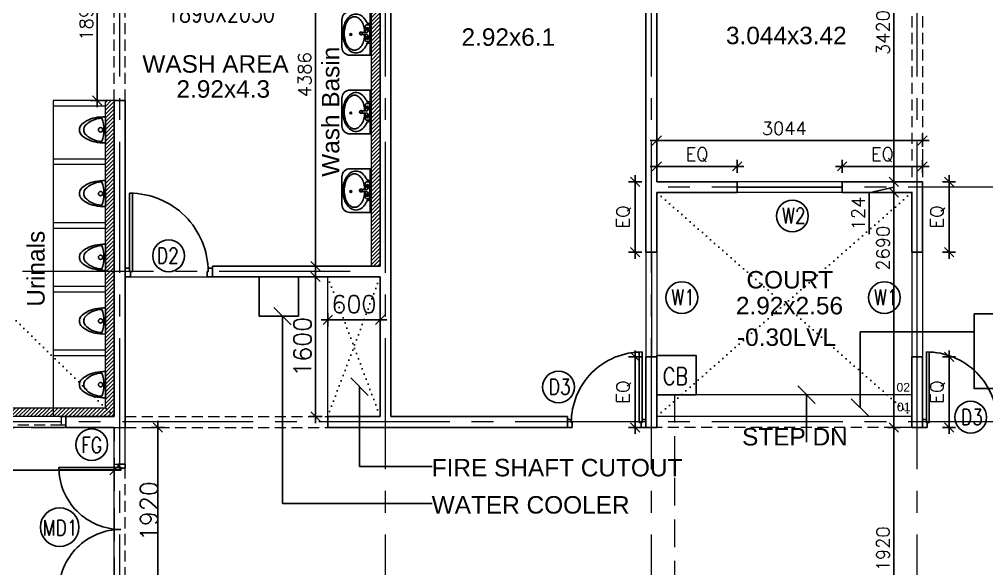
# Model space of a CAD drawing. Header units: inches. Extents: x -234845 to -176446, y -524542 to -442800.
# Drawn here: x -224339 to -213262, y -503581 to -497286 of the extents above; entities that cross this region are included whole.
import ezdxf

# ---------------------------------------------------------------- set-up
doc = ezdxf.new("R2010")
doc.units = ezdxf.units.IN
doc.header["$MEASUREMENT"] = 0
doc.header["$PDMODE"] = 34
doc.header["$PDSIZE"] = -10
for name, pattern in [('CENTER2', [1.125, 0.75, -0.125, 0.125, -0.125]), ('DASHED', [19.05, 12.7, -6.35]), ('DOT2', [0.125, 0, -0.125]), ('HIDDEN', [0.375, 0.25, -0.125])]:
    doc.linetypes.add(name, pattern=pattern)
for name, color, linetype in [('ADOOR', 14, 'Continuous'), ('arrow', 23, 'Continuous'), ('ATT', 33, 'Continuous'), ('Dim dotted', 30, 'Continuous'), ('Dimension', 10, 'Continuous'), ('DOOR', 34, 'Continuous'), ('fur', 34, 'Continuous'), ('GFRG PANELS', 4, 'Continuous'), ('GLASS', 8, 'Continuous'), ('HATCH', 252, 'Continuous'), ('MISC', 2, 'Continuous'), ('STEPS', 161, 'Continuous'), ('win tag', 144, 'Continuous')]:
    doc.layers.add(name, color=color, linetype=linetype)
for name, color, linetype, lineweight in [('DIM', 20, 'Continuous', 25), ('Grid', 254, 'Continuous', 15), ('TEXT', 32, 'Continuous', 18), ('win', 14, 'Continuous', 13)]:
    doc.layers.add(name, color=color, linetype=linetype, lineweight=lineweight)
doc.styles.add('RMTXT', font='romans.shx')
doc.styles.add('ROMANS', font='romans.shx', dxfattribs={"width": 0.8})
doc.styles.get("Standard").update_dxf_attribs({"font": 'arial.ttf'})
doc.styles.add('style1', font='romans.shx', dxfattribs={"width": 0.8})
doc.dimstyles.new('ELEV-DIM', dxfattribs={"dimtxt": 150, "dimasz": 1, "dimexe": 100, "dimexo": 150, "dimgap": 50, "dimtad": 1, "dimdec": 0, "dimzin": 0, "dimdsep": 46, "dimtxsty": 'RMTXT', "dimblk": 'ARH4', "dimcen": 0.09375, "dimdle": 100, "dimse1": 1, "dimse2": 1, "dimclrd": 256, "dimclre": 256, "dimclrt": 151, "dimadec": 0, "dimazin": 0, "dimtfac": 50, "dimtdec": 0, "dimtofl": 0, "dimtmove": 2, "dimatfit": 3, "dimldrblk": 'OBLIQUE', "dimfxl": 1, "dimtolj": 1, "dimtzin": 0, "dimlwd": -1, "dimlwe": -1, "dimarcsym": 0})

# ---------------------------------------------------------------- blocks, each defined once
blk = doc.blocks.new('D1000')
at = {"layer": 'DOOR'}
for points in [[(0, 940), (0, 1000), (100, 1000), (100, 950), (60, 950), (60, 940)], [(0, 60), (0, 0), (100, 0), (100, 50), (60, 50), (60, 60)]]:
    blk.add_lwpolyline(points, close=True, dxfattribs=at)
blk.add_lwpolyline([(60, 950, -0.414214), (960, 50), (60, 50), (60, 85), (959, 85)], format="xyb", dxfattribs=at)
blk = doc.blocks.new('W')
at = {"layer": 'win'}
for p, q in [((600, 124), (-600, 124)), ((600, 59), (-600, 59)), ((600, 0), (-600, 0))]:
    blk.add_line(p, q, dxfattribs=at)
blk = doc.blocks.new('ARH4')
for p, q in [((0, -75), (0, 75)), ((-53.033, -53.033), (53.033, 53.033)), ((75, 0), (-75, 0))]:
    blk.add_line(p, q)
blk = doc.blocks.new('URIN1')
blk.add_line((150, 0), (-150, 0))
for points in [[(150, 0, 0.051099), (138, 121, 0.064948), (106, 212, 0.104203), (51, 282, 0.174705), (0, 300, 0.174705), (-51, 282, 0.104203), (-106, 212, 0.064948), (-138, 121, 0.051099), (-150, 0, 0.051099)], [(133, 43, 0.113596), (104, 160, 0.103193), (49, 232, 0.179894), (0, 250, 0.179894), (-49, 232, 0.103193), (-104, 160, 0.113596), (-133, 43)]]:
    blk.add_lwpolyline(points, format="xyb")
blk.add_circle((0, 57), 25)
blk.add_arc((0, 384), 366, 248.6212, 291.3788)
blk = doc.blocks.new('LAV-B')
at = {"layer": 'fur'}
for p, q in [((63, 528), (796, 528)), ((63, 528), (63, 173)), ((63, 513), (796, 513)), ((384, 478), (384, 504)), ((474, 478), (474, 504)), ((796, 528), (796, 173)), ((372, 466), (335, 466)), ((354, 484), (354, 447)), ((411, 446), (411, 455)), ((447, 446), (447, 455)), ((486, 466), (523, 466)), ((505, 484), (505, 447)), ((198, 38), (661, 38))]:
    blk.add_line(p, q, dxfattribs=at)
for points in [[(258, 460), (258, 481, -0.161372), (268, 513)], [(412, 430), (309, 430, -0.414214), (284, 455), (284, 479, -0.414214), (309, 504), (542, 504, -0.414214), (567, 479)], [(584, 513, -0.161372), (594, 481, -0.414214)], [(258, 460, 0.039711), (207, 434, 0.107049), (129, 360, 0.150029), (103, 274, 0.150029), (129, 188, 0.107049), (207, 114, 0.075298), (306, 72, 0.06206), (430, 57, 0.06206), (553, 72, 0.075298), (652, 114, 0.107049), (730, 188, 0.150029), (756, 274, 0.150029), (730, 360, 0.107049), (652, 434, 0.045264), (594, 463, 0.053604)], [(414, 421, 0.053604), (317, 407, 0.075298), (230, 371, 0.107049), (167, 310, 0.150029), (148, 249, 0.150029), (167, 188, 0.107049), (230, 127, 0.075298), (317, 91, 0.06206), (430, 77, 0.06206), (542, 91, 0.075298), (629, 127, 0.107049), (693, 188, 0.150029), (711, 249, 0.150029), (693, 310, 0.107049), (629, 371, 0.075298), (542, 407, 0.053604), (445, 421, 0.06206)], [(567, 479), (567, 455, -0.414214), (542, 430), (447, 430, -0.414214)], [(594, 481), (594, 463, -0.414214)]]:
    blk.add_lwpolyline(points, format="xyb", dxfattribs=at)
for centre, radius in [((354, 466), 23.9), ((505, 466), 23.9), ((354, 466), 18.5), ((505, 466), 18.5), ((446, 187), 15.5)]:
    blk.add_circle(centre, radius, dxfattribs=at)
at = {"layer": 'fur', "linetype": 'HIDDEN'}
blk.add_circle((429, 358), 18.5, dxfattribs=at)
at = {"layer": 'fur'}
for centre, radius, start, end in [((384, 450), 27.7, 350.7967, 89.2835), ((95, 423), 317, 348.1551, 4.1275), ((429, 358), 23.9, 157.9645, 22.0355), ((763, 423), 317, 175.8725, 191.8449), ((475, 450), 27.7, 90.7165, 189.2033), ((198, 173), 135, 180, 270), ((661, 173), 135, 270, 0)]:
    blk.add_arc(centre, radius, start, end, dxfattribs=at)
blk = doc.blocks.new('*D1259')
at = {"layer": 'DEFPOINTS', "color": 0, "transparency": 16777216}
for p in [(5914, 5510), (6185, 5510), (5925, 3620)]:
    blk.add_point(p, dxfattribs=at)
at = {"layer": 'Dim dotted', "transparency": 16777216}
blk.add_line((5914, 3621), (5914, 5509), dxfattribs=at)
for p, rotation in [((5914, 5510), 90), ((5914, 3620), 270)]:
    blk.add_blockref('ARH4', p, dxfattribs=dict(at, rotation=rotation))
at = {"layer": 'Dim dotted', "color": 151, "transparency": 16777216, "insert": (5789, 4565), "char_height": 150, "attachment_point": 5, "rotation": 90, "style": 'RMTXT'}
blk.add_mtext('\\A1;1890', dxfattribs=at)
blk = doc.blocks.new('_Oblique')
at = {"color": 0, "linetype": 'ByBlock', "lineweight": -2}
blk.add_line((-0.5, -0.5), (0.5, 0.5), dxfattribs=at)
blk = doc.blocks.new('*D453')
at = {"layer": 'DEFPOINTS', "color": 0, "transparency": 16777216}
for p in [(-223252, -501757), (-223252, -502452), (-229486, -505564)]:
    blk.add_point(p, dxfattribs=at)
at = {"layer": 'Dimension', "transparency": 16777216}
blk.add_line((-229485, -502452), (-223253, -502452), dxfattribs=at)
at = {"layer": 'Dimension', "transparency": 16777216, "rotation": 180}
blk.add_blockref('ARH4', (-229486, -502452), dxfattribs=at)
at = {"layer": 'Dimension', "transparency": 16777216}
blk.add_blockref('ARH4', (-223252, -502452), dxfattribs=at)
at = {"layer": 'Dimension', "color": 151, "lineweight": 0, "transparency": 16777216, "insert": (-226693, -502311), "char_height": 200, "attachment_point": 5, "style": 'RMTXT'}
blk.add_mtext('\\A1;6234', dxfattribs=at)
blk = doc.blocks.new('*D827')
at = {"layer": 'DEFPOINTS', "color": 0, "transparency": 16777216}
for p in [(-220947, -500238), (-220808, -500238), (-220808, -501838)]:
    blk.add_point(p, dxfattribs=at)
at = {"layer": 'Dimension', "transparency": 16777216}
blk.add_line((-220947, -501837), (-220947, -500239), dxfattribs=at)
for p, rotation in [((-220947, -500238), 90), ((-220947, -501838), 270)]:
    blk.add_blockref('ARH4', p, dxfattribs=dict(at, rotation=rotation))
at = {"layer": 'Dimension', "color": 151, "lineweight": 0, "transparency": 16777216, "insert": (-221097, -501038), "char_height": 200, "attachment_point": 5, "rotation": 90, "style": 'RMTXT'}
blk.add_mtext('\\A1;1600', dxfattribs=at)
blk = doc.blocks.new('*D486')
at = {"layer": 'DEFPOINTS', "color": 0, "transparency": 16777216}
for p in [(-220737, -495728), (-220947, -500114), (-220737, -500114)]:
    blk.add_point(p, dxfattribs=at)
at = {"layer": 'Dim dotted', "transparency": 16777216}
blk.add_line((-220947, -495729), (-220947, -500113), dxfattribs=at)
for p, rotation in [((-220947, -495728), 90), ((-220947, -500114), 270)]:
    blk.add_blockref('ARH4', p, dxfattribs=dict(at, rotation=rotation))
at = {"layer": 'Dim dotted', "color": 151, "transparency": 16777216, "insert": (-221072, -497921), "char_height": 150, "attachment_point": 5, "rotation": 90, "style": 'RMTXT'}
blk.add_mtext('\\A1;4386', dxfattribs=at)
blk = doc.blocks.new('A$C57853642')
at = {"layer": 'DOOR'}
for points in [[(-639.2, 179.8, 0.414214), (-1207.7, 748.2), (-1207.7, 179.8), (-1185.5, 179.8), (-1185.5, 747.8)], [(-639.2, 179.8, -0.414214), (-70.8, 748.2), (-70.8, 179.8), (-92.9, 179.8), (-92.9, 747.8)]]:
    blk.add_lwpolyline(points, format="xyb", dxfattribs=at)
for points in [[(-1201.3, 141.9), (-1239.2, 141.9), (-1239.2, 205), (-1207.7, 205), (-1207.7, 179.8), (-1201.3, 179.8)], [(-77.1, 141.9), (-39.2, 141.9), (-39.2, 205), (-70.8, 205), (-70.8, 179.8), (-77.1, 179.8)]]:
    blk.add_lwpolyline(points, close=True, dxfattribs=at)
blk = doc.blocks.new('*D854')
at = {"layer": 'DEFPOINTS', "color": 0, "transparency": 16777216}
for p in [(-220808, -500524), (-220208, -500524), (-220208, -500730)]:
    blk.add_point(p, dxfattribs=at)
at = {"layer": 'Dimension', "transparency": 16777216}
blk.add_line((-220807, -500730), (-220209, -500730), dxfattribs=at)
at = {"layer": 'Dimension', "transparency": 16777216, "rotation": 180}
blk.add_blockref('ARH4', (-220808, -500730), dxfattribs=at)
at = {"layer": 'Dimension', "transparency": 16777216}
blk.add_blockref('ARH4', (-220208, -500730), dxfattribs=at)
at = {"layer": 'Dimension', "color": 151, "lineweight": 0, "transparency": 16777216, "insert": (-220508, -500550), "char_height": 200, "attachment_point": 5, "style": 'RMTXT'}
blk.add_mtext('\\A1;600', dxfattribs=at)
blk = doc.blocks.new('*D525')
at = {"layer": 'DEFPOINTS', "color": 0, "transparency": 16777216}
for p in [(-216118, -498971), (-217040, -499148), (-216118, -499148)]:
    blk.add_point(p, dxfattribs=at)
at = {"layer": 'Dim dotted', "transparency": 16777216}
blk.add_line((-217039, -498971), (-216119, -498971), dxfattribs=at)
at = {"layer": 'Dim dotted', "transparency": 16777216, "rotation": 180}
blk.add_blockref('ARH4', (-217040, -498971), dxfattribs=at)
at = {"layer": 'Dim dotted', "transparency": 16777216}
blk.add_blockref('ARH4', (-216118, -498971), dxfattribs=at)
at = {"layer": 'Dim dotted', "color": 151, "transparency": 16777216, "insert": (-216579, -498839), "char_height": 150, "attachment_point": 5, "style": 'RMTXT'}
blk.add_mtext('\\A1;EQ', dxfattribs=at)
blk = doc.blocks.new('*D526')
at = {"layer": 'DEFPOINTS', "color": 0, "transparency": 16777216}
for p in [(-213948, -499148), (-213948, -499955), (-213693, -499955)]:
    blk.add_point(p, dxfattribs=at)
at = {"layer": 'Dim dotted', "transparency": 16777216}
blk.add_line((-213693, -499149), (-213693, -499954), dxfattribs=at)
for p, rotation in [((-213693, -499148), 90), ((-213693, -499955), 270)]:
    blk.add_blockref('ARH4', p, dxfattribs=dict(at, rotation=rotation))
at = {"layer": 'Dim dotted', "color": 151, "transparency": 16777216, "insert": (-213825, -499551), "char_height": 150, "attachment_point": 5, "rotation": 90, "style": 'RMTXT'}
blk.add_mtext('\\A1;EQ', dxfattribs=at)
blk = doc.blocks.new('*D527')
at = {"layer": 'DEFPOINTS', "color": 0, "transparency": 16777216}
for p in [(-213948, -501155), (-213948, -501962), (-213693, -501962)]:
    blk.add_point(p, dxfattribs=at)
at = {"layer": 'Dim dotted', "transparency": 16777216}
blk.add_line((-213693, -501156), (-213693, -501961), dxfattribs=at)
for p, rotation in [((-213693, -501155), 90), ((-213693, -501962), 270)]:
    blk.add_blockref('ARH4', p, dxfattribs=dict(at, rotation=rotation))
at = {"layer": 'Dim dotted', "color": 151, "transparency": 16777216, "insert": (-213825, -501558), "char_height": 150, "attachment_point": 5, "rotation": 90, "style": 'RMTXT'}
blk.add_mtext('\\A1;EQ', dxfattribs=at)
blk = doc.blocks.new('*D528')
at = {"layer": 'DEFPOINTS', "color": 0, "transparency": 16777216}
for p in [(-216994, -499148), (-217287, -499955), (-217120, -499955)]:
    blk.add_point(p, dxfattribs=at)
at = {"layer": 'Dim dotted', "transparency": 16777216}
blk.add_line((-217287, -499149), (-217287, -499954), dxfattribs=at)
for p, rotation in [((-217287, -499148), 90), ((-217287, -499955), 270)]:
    blk.add_blockref('ARH4', p, dxfattribs=dict(at, rotation=rotation))
at = {"layer": 'Dim dotted', "color": 151, "transparency": 16777216, "insert": (-217419, -499551), "char_height": 150, "attachment_point": 5, "rotation": 90, "style": 'RMTXT'}
blk.add_mtext('\\A1;EQ', dxfattribs=at)
blk = doc.blocks.new('*D529')
at = {"layer": 'DEFPOINTS', "color": 0, "transparency": 16777216}
for p in [(-217542, -501155), (-217542, -501962), (-217287, -501962)]:
    blk.add_point(p, dxfattribs=at)
at = {"layer": 'Dim dotted', "transparency": 16777216}
blk.add_line((-217287, -501156), (-217287, -501961), dxfattribs=at)
for p, rotation in [((-217287, -501155), 90), ((-217287, -501962), 270)]:
    blk.add_blockref('ARH4', p, dxfattribs=dict(at, rotation=rotation))
at = {"layer": 'Dim dotted', "color": 151, "transparency": 16777216, "insert": (-217419, -501558), "char_height": 150, "attachment_point": 5, "rotation": 90, "style": 'RMTXT'}
blk.add_mtext('\\A1;EQ', dxfattribs=at)
blk = doc.blocks.new('*D572')
at = {"layer": 'DEFPOINTS', "color": 0, "transparency": 16777216}
for p in [(-213996, -498971), (-214918, -499148), (-213996, -499148)]:
    blk.add_point(p, dxfattribs=at)
at = {"layer": 'Dim dotted', "transparency": 16777216}
blk.add_line((-214917, -498971), (-213997, -498971), dxfattribs=at)
at = {"layer": 'Dim dotted', "transparency": 16777216, "rotation": 180}
blk.add_blockref('ARH4', (-214918, -498971), dxfattribs=at)
at = {"layer": 'Dim dotted', "transparency": 16777216}
blk.add_blockref('ARH4', (-213996, -498971), dxfattribs=at)
at = {"layer": 'Dim dotted', "color": 151, "transparency": 16777216, "insert": (-214457, -498839), "char_height": 150, "attachment_point": 5, "style": 'RMTXT'}
blk.add_mtext('\\A1;EQ', dxfattribs=at)
blk = doc.blocks.new('*D582')
at = {"layer": 'DEFPOINTS', "color": 0, "transparency": 16777216}
for p in [(-222863, -501962), (-222754, -501962), (-222863, -503882)]:
    blk.add_point(p, dxfattribs=at)
at = {"layer": 'Dimension', "transparency": 16777216}
blk.add_line((-222754, -503881), (-222754, -501963), dxfattribs=at)
for p, rotation in [((-222754, -501962), 90), ((-222754, -503882), 270)]:
    blk.add_blockref('ARH4', p, dxfattribs=dict(at, rotation=rotation))
at = {"layer": 'Dimension', "color": 151, "lineweight": 0, "transparency": 16777216, "insert": (-222855, -502922), "char_height": 200, "attachment_point": 5, "rotation": 90, "style": 'RMTXT'}
blk.add_mtext('\\A1;1920', dxfattribs=at)
blk = doc.blocks.new('*D866')
at = {"layer": 'DEFPOINTS', "color": 0, "transparency": 16777216}
for p in [(-213996, -498674), (-217040, -498776), (-213996, -498776)]:
    blk.add_point(p, dxfattribs=at)
at = {"layer": 'Dim dotted', "transparency": 16777216}
blk.add_line((-217039, -498674), (-213997, -498674), dxfattribs=at)
at = {"layer": 'Dim dotted', "transparency": 16777216, "rotation": 180}
blk.add_blockref('ARH4', (-217040, -498674), dxfattribs=at)
at = {"layer": 'Dim dotted', "transparency": 16777216}
blk.add_blockref('ARH4', (-213996, -498674), dxfattribs=at)
at = {"layer": 'Dim dotted', "color": 151, "transparency": 16777216, "insert": (-215580, -498536), "char_height": 150, "attachment_point": 5, "style": 'RMTXT'}
blk.add_mtext('\\A1;3044', dxfattribs=at)
blk = doc.blocks.new('*D779')
at = {"layer": 'DEFPOINTS', "color": 0, "transparency": 16777216}
for p in [(-214201, -499272), (-214324, -501962), (-214058, -501962)]:
    blk.add_point(p, dxfattribs=at)
at = {"layer": 'Dim dotted', "transparency": 16777216}
blk.add_line((-214324, -499273), (-214324, -501961), dxfattribs=at)
for p, rotation in [((-214324, -499272), 90), ((-214324, -501962), 270)]:
    blk.add_blockref('ARH4', p, dxfattribs=dict(at, rotation=rotation))
at = {"layer": 'Dim dotted', "color": 151, "transparency": 16777216, "insert": (-214449, -499909), "char_height": 150, "attachment_point": 5, "rotation": 90, "style": 'RMTXT'}
blk.add_mtext('\\A1;2690', dxfattribs=at)
blk = doc.blocks.new('*D780')
at = {"layer": 'DEFPOINTS', "color": 0, "transparency": 16777216}
for p in [(-213597, -501962), (-214324, -503882), (-213597, -503882)]:
    blk.add_point(p, dxfattribs=at)
at = {"layer": 'Dim dotted', "transparency": 16777216}
blk.add_line((-214324, -501963), (-214324, -503881), dxfattribs=at)
for p, rotation in [((-214324, -501962), 90), ((-214324, -503882), 270)]:
    blk.add_blockref('ARH4', p, dxfattribs=dict(at, rotation=rotation))
at = {"layer": 'Dim dotted', "color": 151, "transparency": 16777216, "insert": (-214449, -503354), "char_height": 150, "attachment_point": 5, "rotation": 90, "style": 'RMTXT'}
blk.add_mtext('\\A1;1920', dxfattribs=at)
blk = doc.blocks.new('*D936')
at = {"layer": 'DEFPOINTS', "color": 0, "transparency": 16777216}
for p in [(-214560, -499148), (-214324, -499148), (-214519, -499272)]:
    blk.add_point(p, dxfattribs=at)
at = {"layer": 'Dim dotted', "transparency": 16777216}
for p, q in [((-214324, -499210), (-214608, -499276)), ((-214324, -499271), (-214324, -499149)), ((-214608, -499276), (-214608, -499748))]:
    blk.add_line(p, q, dxfattribs=at)
for p, rotation in [((-214324, -499148), 90), ((-214324, -499272), 270)]:
    blk.add_blockref('ARH4', p, dxfattribs=dict(at, rotation=rotation))
at = {"layer": 'Dim dotted', "color": 151, "transparency": 16777216, "insert": (-214733, -499512), "char_height": 150, "attachment_point": 5, "rotation": 90, "style": 'RMTXT'}
blk.add_mtext('\\A1;124', dxfattribs=at)
blk = doc.blocks.new('*D937')
at = {"layer": 'DEFPOINTS', "color": 0, "transparency": 16777216}
for p in [(-214324, -495728), (-214175, -495728), (-214175, -499148)]:
    blk.add_point(p, dxfattribs=at)
at = {"layer": 'Dim dotted', "transparency": 16777216}
blk.add_line((-214324, -499147), (-214324, -495729), dxfattribs=at)
for p, rotation in [((-214324, -495728), 90), ((-214324, -499148), 270)]:
    blk.add_blockref('ARH4', p, dxfattribs=dict(at, rotation=rotation))
at = {"layer": 'Dim dotted', "color": 151, "transparency": 16777216, "insert": (-214449, -497438), "char_height": 150, "attachment_point": 5, "rotation": 90, "style": 'RMTXT'}
blk.add_mtext('\\A1;3420', dxfattribs=at)
blk = doc.blocks.new('A$C27F27171')
at = {"layer": 'HATCH', "lineweight": 0}
h = blk.add_hatch(dxfattribs=at)
h.set_pattern_fill('ANSI31', color=256, scale=250, style=0)
h.set_pattern_definition([(45, (9054, 1724), (-22.09709, 22.09709), [])])
h.paths.add_polyline_path([(9154, 6110), (9054, 6110), (9054, 3128), (9154, 3128)])
h.paths.add_polyline_path([(9154, 3128), (9054, 3128), (9054, 2320), (9154, 2320)])
h.paths.add_polyline_path([(9154, 2320), (9054, 2320), (9054, 1724), (9154, 1724)])
h = blk.add_hatch(dxfattribs=at)
h.set_pattern_fill('ANSI31', color=256, scale=250, style=0)
h.set_pattern_definition([(45, (6010, -7e-05), (-22.0971, 22.0971), [])])
h.paths.add_polyline_path([(6110, 2320), (6010, 2320), (6010, 0), (6110, 0)])
h.paths.add_polyline_path([(6110, 3128), (6010, 3128), (6010, 2320), (6110, 2320)])
h.paths.add_polyline_path([(6110, 3620), (6010, 3620), (6010, 3128), (6110, 3128)])
h = blk.add_hatch(dxfattribs=at)
h.set_pattern_fill('ANSI31', color=256, scale=250, style=0)
h.set_pattern_definition([(45, (-5, -7e-05), (-22.09709, 22.09709), [])])
h.paths.add_polyline_path([(1505, 100), (-5, 100), (-5, 0), (719.8, 0), (784.8, 0), (1505, 0)])
h.paths.add_polyline_path([(2810, 100), (1605, 100), (1605, 0), (2154.8, 0), (2219.8, 0), (2810, 0)])
h.paths.add_polyline_path([(6005, 100), (2910, 100), (2910, 0), (3843.8, 0), (3908.8, 0), (6005, 0)])
at = {"layer": 'ADOOR', "lineweight": 0}
for p, q in [((9054, 1724), (9054, 6110)), ((5410, 3560), (5410, 0)), ((6110, 3620), (6010, 3620))]:
    blk.add_line(p, q, dxfattribs=at)
at = {"layer": 'ADOOR', "linetype": 'DASHED', "lineweight": 0, "ltscale": 10}
for p, q in [((6110, 3620), (6110, 5510)), ((6234, 3620), (6234, 5510))]:
    blk.add_line(p, q, dxfattribs=at)
at = {"layer": 'ADOOR', "lineweight": 0}
blk.add_lwpolyline([(2910, 100), (6010, 100), (6010, 3620)], dxfattribs=at)
at = {"layer": 'Dim dotted', "linetype": 'DOT2', "ltscale": 500}
blk.add_line((100, 5860), (6110, 0), dxfattribs=at)
at = {"layer": 'STEPS', "lineweight": 5, "ltscale": 100}
for points in [[(6010, 3620), (5410, 3620), (5410, 3560), (6010, 3560)], [(6010, 2950), (5410, 2950), (5410, 2890), (6010, 2890)], [(6010, 2220), (5410, 2220), (5410, 2160), (6010, 2160)], [(6010, 1490), (5410, 1490), (5410, 1430), (6010, 1430)], [(6010, 760), (5410, 760), (5410, 700), (6010, 700)]]:
    blk.add_lwpolyline(points, close=True, dxfattribs=at)
at = {"layer": 'win'}
for p, q in [((5490, 0), (3555, 0)), ((5555, 0), (5490, 0)), ((5490, 0), (5555, 0)), ((5505, -60), (5490, -60)), ((5505, -60), (5505, 0)), ((5505, -100), (5505, -60)), ((5555, -100), (5505, -100)), ((5555, -100), (5505, -100)), ((5555, 0), (5555, -100)), ((5555, -124), (3555, -124))]:
    blk.add_line(p, q, dxfattribs=at)
at = {"layer": 'win', "linetype": 'HIDDEN', "ltscale": 500}
for p, q in [((5490, -60), (3555, -60)), ((5505, -100), (3555, -100))]:
    blk.add_line(p, q, dxfattribs=at)
at = {"layer": 'fur', "xscale": 0.682710520755781, "yscale": 0.682710520755781, "zscale": 0.682710520755781, "rotation": 270}
for p in [(8690.3, 4682.6), (8690.3, 3782.6), (8690.3, 2882.6)]:
    blk.add_blockref('LAV-B', p, dxfattribs=at)
at = {"layer": 'fur', "ltscale": 1000, "rotation": 90}
for p in [(6010, 3285), (6010, 2555), (6010, 1825), (6010, 1095), (6010, 365)]:
    blk.add_blockref('URIN1', p, dxfattribs=at)
at = {"layer": 'TEXT', "style": 'ROMANS', "width": 0.8}
blk.add_text('1890X2050', height=200, dxfattribs=at).set_placement((6714.1, 4519.6))
at = {"layer": 'TEXT'}
for s, p in [('Wash Basin', (8686.6, 2746.8)), ('Urinals', (5312, 1258.5))]:
    blk.add_text(s, height=200, rotation=90, dxfattribs=at).set_placement(p)
for s, p in [('WASH AREA', (6430.8, 3940.2)), ('2.92x4.3', (6821.9, 3653.3))]:
    blk.add_text(s, height=200, dxfattribs=at).set_placement(p)
at = {"layer": 'Dim dotted'}
dim = blk.add_linear_dim(base=(5914.2, 5510.4), p1=(5924.6, 3620), p2=(6185, 5510.4), angle=90, dimstyle='ELEV-DIM', override={"dimfxl": 50, "dimfxlon": 1}, dxfattribs=at)
dim.commit()
dim.dimension.update_dxf_attribs({"geometry": '*D1259', "text_midpoint": (5789.2, 4565.2)})

msp = doc.modelspace()

# ---------------------------------------------------------------- linework, layer by layer
at = {"layer": 'ADOOR', "linetype": 'DASHED', "lineweight": 0, "ltscale": 10}
for p, q in [((-214120, -495727.7), (-214120, -499147.7)), ((-213996, -495727.7), (-213996, -499147.7)), ((-223128, -501837.7), (-220808, -501837.7)), ((-223128, -501961.7), (-220808, -501961.7)), ((-214120, -501961.7), (-217040, -501961.7)), ((-223128, -503881.7), (-223128, -502381.7, 0.5))]:
    msp.add_line(p, q, dxfattribs=at)
at = {"layer": 'ADOOR', "lineweight": 0}
for p, q in [((-223128, -500237.7), (-222128, -500237.7)), ((-220808, -501837.7), (-220808, -500237.7)), ((-223252, -502381.7), (-223252, -501961.7)), ((-223252, -501961.7), (-223128, -501961.7)), ((-223190, -502381.7), (-223190, -501961.7)), ((-223128, -502381.7), (-223128, -501961.7)), ((-223252, -502381.7), (-223128, -502381.7)), ((-223252, -503911.7), (-223252, -502411.7, 0.5))]:
    msp.add_line(p, q, dxfattribs=at)
at = {"layer": 'arrow', "linetype": 'DASHED', "lineweight": 0, "ltscale": 25}
msp.add_line((-216837.3, -501587.7), (-216837.3, -506121.7), dxfattribs=at)
at = {"layer": 'DIM'}
msp.add_lwpolyline([(-217040, -501137.7), (-216590, -501137.7), (-216590, -501587.7), (-217040, -501587.7)], close=True, dxfattribs=at)
at = {"layer": 'Dim dotted', "linetype": 'DOT2', "ltscale": 500}
for p, q in [((-214120, -501837.7), (-217040, -499271.7)), ((-214120, -499271.7), (-217040, -501837.7)), ((-220808, -501837.7), (-220208, -500237.7)), ((-220808, -500237.7), (-220208, -501837.7))]:
    msp.add_line(p, q, dxfattribs=at)
at = {"layer": 'fur'}
msp.add_lwpolyline([(-221594.2, -500237.7), (-221144.2, -500237.7), (-221144.2, -500687.7), (-221594.2, -500687.7)], close=True, dxfattribs=at)
at = {"layer": 'GFRG PANELS'}
for p, q in [((-217164, -499954.7), (-217164, -495603.7)), ((-220208, -500113.7), (-220208, -495727.7)), ((-220084, -501837.7), (-220084, -495727.7)), ((-217040, -499147.7), (-217040, -495727.7)), ((-223252, -498217.7), (-223128, -498217.7)), ((-223252, -501837.7), (-223252, -498217.7)), ((-223128, -501961.7), (-223128, -498217.7)), ((-216118, -499147.7), (-217040, -499147.7)), ((-216118, -499147.7), (-216118, -499271.7)), ((-213996, -499147.7), (-214918, -499147.7)), ((-214918, -499147.7), (-214918, -499271.7)), ((-213996, -499954.7), (-213996, -499147.7)), ((-217040, -499954.7), (-217040, -499271.7)), ((-217040, -499271.7), (-216118, -499271.7)), ((-214120, -499271.7), (-214918, -499271.7)), ((-214120, -499954.7), (-214120, -499271.7)), ((-217164, -499954.7), (-217040, -499954.7)), ((-213996, -499954.7), (-214120, -499954.7)), ((-222128, -500113.7), (-220208, -500113.7)), ((-222128, -500113.7), (-222128, -500237.7)), ((-220668, -500113.7), (-220208, -500113.7)), ((-222128, -500237.7), (-220208, -500237.7)), ((-220208, -501837.7), (-220208, -500237.7)), ((-217164, -501961.7), (-217164, -501154.7)), ((-217164, -501154.7), (-217040, -501154.7)), ((-217040, -501961.7), (-217040, -501154.7)), ((-214120, -501961.7), (-214120, -501154.7)), ((-213996, -501154.7), (-214120, -501154.7)), ((-213996, -501961.7), (-213996, -501154.7)), ((-223807, -501837.7), (-223252, -501837.7)), ((-223807, -501961.7), (-223807, -501837.7)), ((-220208, -501837.7), (-220808, -501837.7)), ((-220808, -501837.7), (-220808, -501961.7)), ((-218064, -501837.7), (-220084, -501837.7)), ((-218064, -501837.7), (-218064, -501961.7)), ((-223807, -501961.7), (-223252, -501961.7)), ((-218064, -501961.7), (-220808, -501961.7)), ((-217164, -501961.7), (-217040, -501961.7)), ((-213996, -501961.7), (-214120, -501961.7))]:
    msp.add_line(p, q, dxfattribs=at)
at = {"layer": 'GLASS', "color": 11, "linetype": 'DASHED', "ltscale": 30, "elevation": 2.2}
msp.add_lwpolyline([(-225795.9, -506121.7), (-223252, -506121.7), (-223252, -501961.7), (-225795.9, -501961.7)], close=True, dxfattribs=at)
at = {"layer": 'Grid', "linetype": 'CENTER2', "lineweight": 5, "ltscale": 2000}
for p, q in [((-223190, -511439.7), (-223190, -491320.7)), ((-220146, -511439.7), (-220146, -491320.7)), ((-217102, -511439.7), (-217102, -491320.7)), ((-214058, -511439.7), (-214058, -491320.7)), ((-183410, -499209.7), (-217102, -499209.7)), ((-220551.8, -500175.7), (-233183.5, -500175.7)), ((-183410, -501899.7), (-233183.5, -501899.7))]:
    msp.add_line(p, q, dxfattribs=at)
at = {"layer": 'MISC', "color": 8}
msp.add_lwpolyline([(-213405.7, -500660.5), (-211251.1, -500660.5), (-211251.1, -501518.3), (-213405.7, -501518.3)], close=True, dxfattribs=at)
at = {"layer": 'STEPS', "lineweight": 5, "ltscale": 100}
for p, q in [((-214120, -501587.7), (-217040, -501587.7)), ((-214120, -501837.7), (-217040, -501837.7))]:
    msp.add_line(p, q, dxfattribs=at)
at = {"layer": 'win tag'}
for centre, radius in [((-215486.5, -499539.9), 181.8), ((-222630.6, -499996.1), 181.8), ((-216753.2, -500474.6), 181.8), ((-214433.2, -500474.6), 181.8), ((-218165, -501499.8), 181.8), ((-213444.7, -501845.3), 181.8), ((-223510.7, -502160.2), 181.8), ((-223877.2, -503105.2, 0.1), 220.9)]:
    msp.add_circle(centre, radius, dxfattribs=at)

# ---------------------------------------------------------------- block references
at = {"layer": 'ADOOR'}
for p, xscale, yscale, zscale, rotation in [((-223127, -500237.7), -0.9990471019730319, 0.9990471019730319, 0.9990471019730319, 270.0000000157607), ((-217164, -501961.7), 0.9000000000000007, 0.9000000000000007, 0.9000000000000007, 90), ((-213996, -501961.7), -0.9000000000000009, 0.9000000000000009, 0.9000000000000007, 270)]:
    msp.add_blockref('D1000', p, dxfattribs=dict(at, xscale=xscale, yscale=yscale, zscale=zscale, rotation=rotation))
at = {"layer": 'ATT', "lineweight": 0}
msp.add_blockref('A$C27F27171', (-229362, -501837.7), dxfattribs=at)
at = {"layer": 'GFRG PANELS', "extrusion": (3.81666e-16, -0.000309778, 1), "xscale": -1.25000022032587, "yscale": 1.25000022032587, "zscale": 1.25000022032587, "rotation": 90.00000000014117}
msp.add_blockref('A$C57853642', (-222950.7, -503930.7, 156.1), dxfattribs=at)
at = {"layer": 'win', "lineweight": 0}
msp.add_blockref('W', (-215518, -499271.7), dxfattribs=at)
at = {"layer": 'win', "lineweight": 0, "rotation": 90}
msp.add_blockref('W', (-217040, -500554.7), dxfattribs=at)
at = {"layer": 'win', "lineweight": 0, "xscale": -1, "rotation": 270}
msp.add_blockref('W', (-214120, -500554.7), dxfattribs=at)

# ---------------------------------------------------------------- texts
at = {"layer": 'TEXT'}
for s, height, p in [('2.92x6.1', 200, (-219276, -497589.6)), ('3.044x3.42', 200, (-216248, -497571.3)), ('COURT', 200, (-216013.1, -500370.3)), ('2.92x2.56', 200, (-216134, -500666.7)), ('-0.30LVL', 200, (-216121.2, -501028.3)), ('02', 100, (-214294.7, -501552.8)), ('01', 100, (-214289.7, -501778.2)), ('STEP DN', 200, (-216063.5, -502169.3)), ('FIRE SHAFT CUTOUT', 200, (-219617.5, -502523.4)), ('WATER COOLER', 200, (-219617.5, -502949.7))]:
    msp.add_text(s, height=height, dxfattribs=at).set_placement(p)
at = {"layer": 'TEXT', "style": 'style1', "width": 0.8}
msp.add_text('CB', height=200, dxfattribs=at).set_placement((-216970.4, -501476.3))
at = {"layer": 'win tag', "style": 'style1', "width": 0.8}
for s, p in [('W2', (-215604.6, -499626.5)), ('D2', (-222764.1, -500082.8)), ('W1', (-216871.3, -500561.2)), ('W1', (-214551.3, -500561.2)), ('D3', (-218276.3, -501586.4)), ('D3', (-213556, -501932)), ('FG', (-223631, -502254.4)), ('MD1', (-224070.8, -503202.2, 0.1))]:
    msp.add_text(s, height=178.5, dxfattribs=at).set_placement(p)

# ---------------------------------------------------------------- dimensions: what is measured, and where the dimension line sits
at = {"layer": 'Dim dotted'}
for base, p1, p2, picture, middle in [((-220947.3, -500113.7), (-220736.7, -495727.7), (-220736.7, -500113.7), '*D486', (-221072.3, -497920.7)), ((-214324.4, -495727.7), (-214175.3, -499147.7), (-214175.3, -495727.7), '*D937', (-214449.4, -497437.7))]:
    dim = msp.add_linear_dim(base=base, p1=p1, p2=p2, angle=90, dimstyle='ELEV-DIM', override={"dimfxl": 50, "dimfxlon": 1}, dxfattribs=at)
    dim.commit()
    dim.dimension.update_dxf_attribs({"geometry": picture, "text_midpoint": middle})
dim = msp.add_linear_dim(base=(-213996, -498674.2), p1=(-217040, -498775.6), p2=(-213996, -498775.6), dimstyle='ELEV-DIM', override={"dimfxl": 50, "dimfxlon": 1}, dxfattribs=at)
dim.commit()
dim.dimension.update_dxf_attribs({"geometry": '*D866', "text_midpoint": (-215580, -498536.4), "dimtype": 160})
for base, p1, p2, picture, middle in [((-216118, -498971), (-217040, -499147.7), (-216118, -499147.7), '*D525', (-216579, -498838.9)), ((-213996, -498971), (-214918, -499147.7), (-213996, -499147.7), '*D572', (-214457, -498838.9))]:
    dim = msp.add_linear_dim(base=base, p1=p1, p2=p2, text='EQ', dimstyle='ELEV-DIM', override={"dimfxl": 50, "dimfxlon": 1}, dxfattribs=at)
    dim.commit()
    dim.dimension.update_dxf_attribs({"geometry": picture, "text_midpoint": middle})
for base, p1, p2, picture, middle in [((-217287, -499954.7), (-216993.8, -499147.7), (-217120.4, -499954.7), '*D528', (-217419.1, -499551.2)), ((-213692.9, -499954.7), (-213947.8, -499147.7), (-213947.8, -499954.7), '*D526', (-213825.1, -499551.2)), ((-217287, -501961.7), (-217541.8, -501154.7), (-217541.8, -501961.7), '*D529', (-217419.1, -501558.2)), ((-213692.9, -501961.7), (-213947.8, -501154.7), (-213947.8, -501961.7), '*D527', (-213825.1, -501558.2))]:
    dim = msp.add_linear_dim(base=base, p1=p1, p2=p2, angle=90, text='EQ', dimstyle='ELEV-DIM', override={"dimfxl": 50, "dimfxlon": 1}, dxfattribs=at)
    dim.commit()
    dim.dimension.update_dxf_attribs({"geometry": picture, "text_midpoint": middle})
for base, p1, p2, override, picture, middle in [((-214324.4, -499147.7), (-214519, -499271.7), (-214560.4, -499147.7), {"dimtmove": 1, "dimfxl": 50, "dimfxlon": 1}, '*D936', (-214608.2, -499326.1)), ((-214324.4, -501961.7), (-214201.3, -499271.7), (-214058, -501961.7), {"dimfxl": 50, "dimfxlon": 1}, '*D779', (-214449.4, -499908.6)), ((-214324.4, -503881.7), (-213597.4, -501961.7), (-213597.4, -503881.7), {"dimfxl": 50, "dimfxlon": 1}, '*D780', (-214449.4, -503353.6))]:
    dim = msp.add_linear_dim(base=base, p1=p1, p2=p2, angle=90, dimstyle='ELEV-DIM', override=override, dxfattribs=at)
    dim.commit()
    dim.dimension.update_dxf_attribs({"geometry": picture, "text_midpoint": middle, "dimtype": 160})
at = {"layer": 'Dimension', "lineweight": 0}
for base, p1, p2, override, picture, middle in [((-220947.3, -500237.7), (-220808, -501837.7), (-220808, -500237.7), {"dimtxt": 200}, '*D827', (-221097.3, -501037.7)), ((-222754.2, -501961.7), (-222862.9, -503881.7), (-222862.9, -501961.7), {"dimtxt": 200, "dimgap": 1}, '*D582', (-222855.2, -502921.7))]:
    dim = msp.add_linear_dim(base=base, p1=p1, p2=p2, angle=90, dimstyle='ELEV-DIM', override=override, dxfattribs=at)
    dim.commit()
    dim.dimension.update_dxf_attribs({"geometry": picture, "text_midpoint": middle})
for base, p1, p2, override, picture, middle in [((-220208, -500730.4), (-220808, -500523.8), (-220208, -500523.8), {"dimtxt": 200}, '*D854', (-220508, -500550)), ((-223252, -502452), (-229486, -505563.8), (-223252, -501757.1), {"dimtxt": 200, "dimgap": 1}, '*D453', (-226693.2, -502311.4))]:
    dim = msp.add_linear_dim(base=base, p1=p1, p2=p2, dimstyle='ELEV-DIM', override=override, dxfattribs=at)
    dim.commit()
    dim.dimension.update_dxf_attribs({"geometry": picture, "text_midpoint": middle, "dimtype": 160})

# ---------------------------------------------------------------- leaders
at = {"layer": 'arrow'}
for points in [[(-221326.1, -500687.7), (-221326.1, -502835), (-219612.2, -502835)], [(-214712.6, -501733.3), (-214712.6, -500867.5), (-213405.7, -500867.5)], [(-220443.8, -501495.6), (-220443.8, -502408.6), (-219612.2, -502408.6)], [(-215326.5, -501587.7), (-215326.5, -502129.6)]]:
    msp.add_leader(points, dimstyle='ELEV-DIM', override={"dimasz": 200, "dimtad": 0}, dxfattribs=at)

doc.saveas('drawing.dxf')
